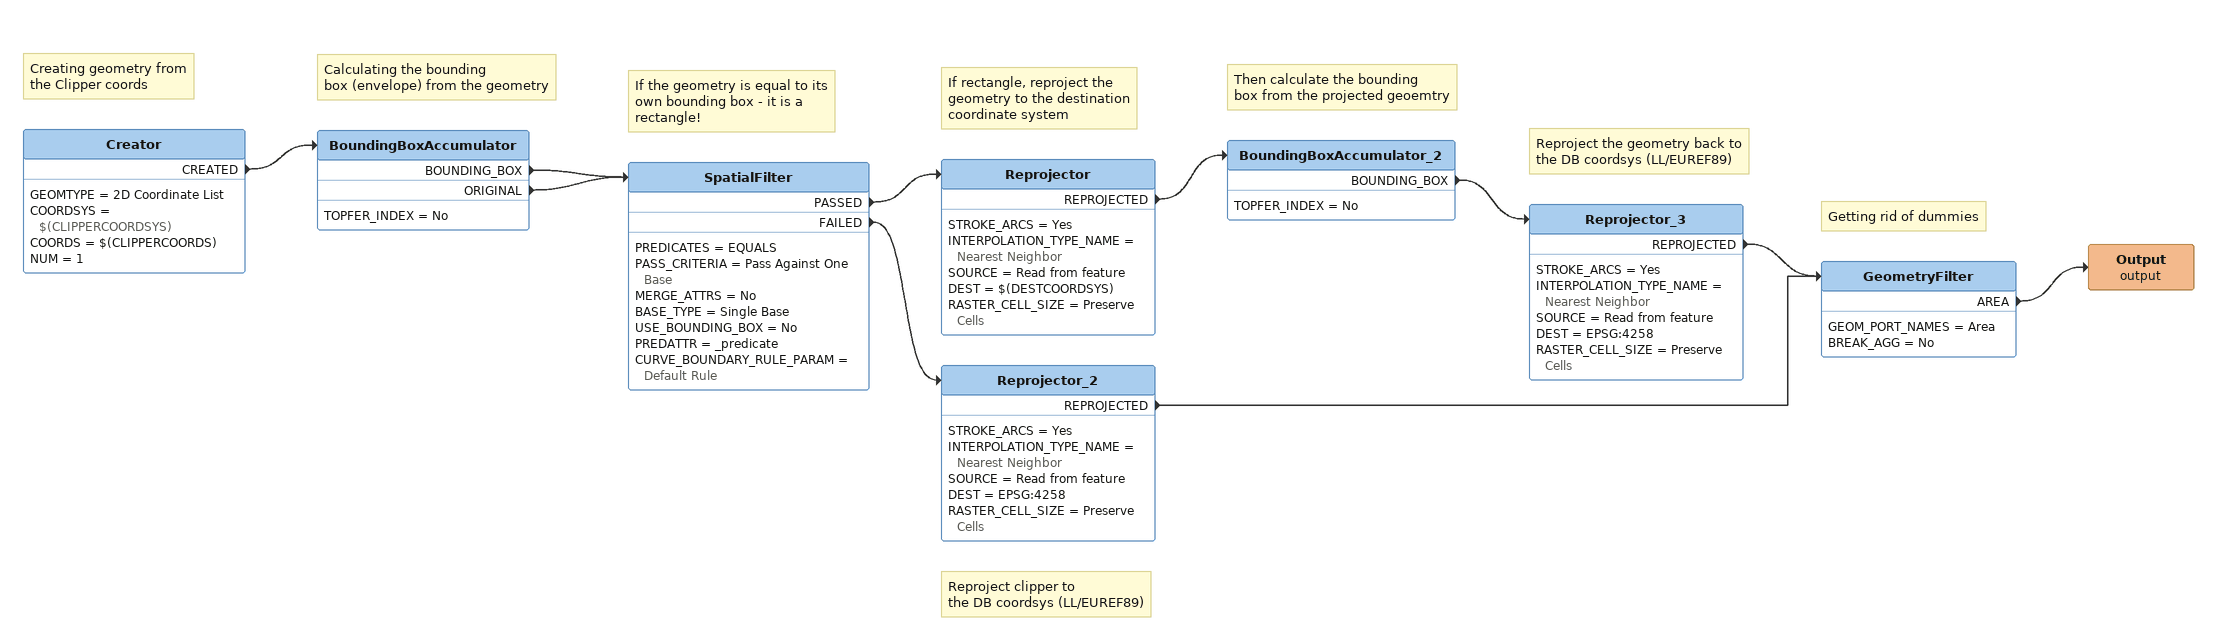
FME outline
Note: Creating geometry from / the Clipper coords
Creator
    GEOMTYPE = 2D Coordinate List
    COORDSYS = $(CLIPPERCOORDSYS)
    COORDS = $(CLIPPERCOORDS)
    NUM = 1
    CREATED -> BoundingBoxAccumulator
Note: Calculating the bounding / box (envelope) from the geometry
BoundingBoxAccumulator
    TOPFER_INDEX = No
    BOUNDING_BOX -> SpatialFilter
    ORIGINAL -> SpatialFilter
Note: If the geometry is equal to its / own bounding box - it is a rectangle!
SpatialFilter
    PREDICATES = EQUALS
    PASS_CRITERIA = Pass Against One Base
    MERGE_ATTRS = No
    BASE_TYPE = Single Base
    USE_BOUNDING_BOX = No
    PREDATTR = _predicate
    CURVE_BOUNDARY_RULE_PARAM = Default Rule
    PASSED -> Reprojector
    FAILED -> Reprojector_2
Note: If rectangle, reproject the / geometry to the destination / coordinate system
Reprojector
    STROKE_ARCS = Yes
    INTERPOLATION_TYPE_NAME = Nearest Neighbor
    SOURCE = Read from feature
    DEST = $(DESTCOORDSYS)
    RASTER_CELL_SIZE = Preserve Cells
    REPROJECTED -> BoundingBoxAccumulator_2
Note: Then calculate the bounding / box from the projected geoemtry
BoundingBoxAccumulator_2
    TOPFER_INDEX = No
    BOUNDING_BOX -> Reprojector_3
Note: Reproject the geometry back to / the DB coordsys (LL/EUREF89)
Reprojector_3
    STROKE_ARCS = Yes
    INTERPOLATION_TYPE_NAME = Nearest Neighbor
    SOURCE = Read from feature
    DEST = EPSG:4258
    RASTER_CELL_SIZE = Preserve Cells
    REPROJECTED -> GeometryFilter
Note: Reproject clipper to / the DB coordsys (LL/EUREF89)
Reprojector_2
    STROKE_ARCS = Yes
    INTERPOLATION_TYPE_NAME = Nearest Neighbor
    SOURCE = Read from feature
    DEST = EPSG:4258
    RASTER_CELL_SIZE = Preserve Cells
    REPROJECTED -> GeometryFilter
Note: Getting rid of dummies
GeometryFilter
    GEOM_PORT_NAMES = Area
    BREAK_AGG = No
    AREA -> Output (output)
Output (output)
